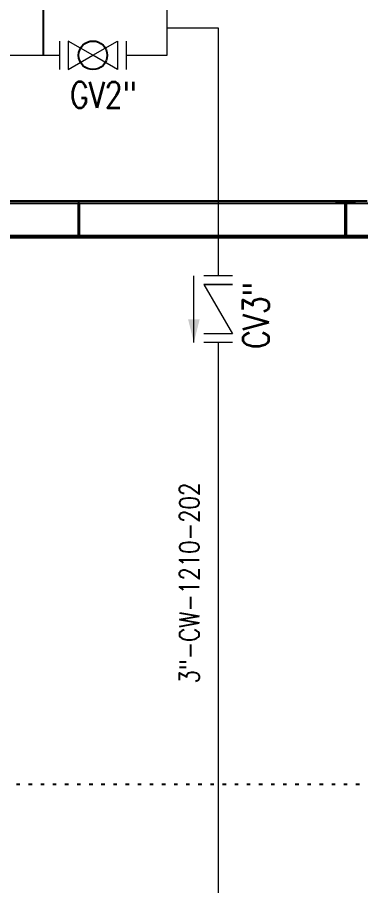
# Model space of a CAD drawing. Extents: x -29512 to 147477, y -5232 to 39709.
# Drawn here: x 140839.11 to 140849.02, y 9082.95 to 9107.97 of the extents above; entities that cross this region are included whole.
import ezdxf
from ezdxf.enums import TextEntityAlignment as Align

# ---------------------------------------------------------------- set-up
doc = ezdxf.new("R2010")
doc.units = 0
doc.linetypes.add('DOTTED', pattern=[0.25, 0, -0.25])
doc.layers.get('0').update_dxf_attribs({"linetype": 'CONTINUOUS'})
for name, color, linetype in [('DIMENSION', 3, 'CONTINUOUS'), ('HATCH', 4, 'CONTINUOUS'), ('S', 7, 'CONTINUOUS')]:
    doc.layers.add(name, color=color, linetype=linetype)
doc.layers.add('FITTING', color=7, linetype='CONTINUOUS', lineweight=13)
doc.layers.add('TAG', color=140, linetype='CONTINUOUS', lineweight=13)
doc.styles.add('Romans100', font='romans.shx', dxfattribs={"width": 0.8, "height": 200})
doc.styles.add('S25', font='SIMPLEX', dxfattribs={"width": 0.8, "height": 0.25})

msp = doc.modelspace()

# ---------------------------------------------------------------- linework, layer by layer
at = {"color": 6, "lineweight": 20}
for p, q in [((140843.4325, 9106.8782), (140843.4325, 9108.4535)), ((140843.4325, 9107.6659), (140844.9028, 9107.6659)), ((140844.9028, 9107.6659), (140844.9028, 9100.5226)), ((140837.5799, 9106.8782), (140840.3282, 9106.8782)), ((140842.2505, 9106.8782), (140843.4325, 9106.8782)), ((140844.9028, 9098.6003), (140844.9028, 9076.5537))]:
    msp.add_line(p, q, dxfattribs=at)
at = {"color": 30, "lineweight": 20}
msp.add_line((140844.9028, 9100.5226), (140844.9028, 9100.5261), dxfattribs=at)
at = {"layer": 'DIMENSION', "color": 7, "linetype": 'ByBlock', "ltscale": 0.5}
for p, q in [((140849.2016, 9102.6774), (140837.2112, 9102.6774)), ((140837.2112, 9102.6214), (140849.9472, 9102.6214)), ((140848.3159, 9102.6774), (140848.841, 9102.6774)), ((140837.2112, 9101.6832), (140849.9472, 9101.6832)), ((140837.2112, 9101.6272), (140849.9472, 9101.6272))]:
    msp.add_line(p, q, dxfattribs=at)
at = {"layer": 'DIMENSION', "color": 6}
for p, q in [((140840.8594, 9102.6214), (140840.8594, 9101.6832)), ((140840.8769, 9102.6774), (140840.8769, 9101.6272)), ((140840.8945, 9102.6214), (140840.8945, 9101.6832)), ((140848.3159, 9102.6774), (140848.3159, 9102.6214)), ((140848.3159, 9102.6774), (140848.841, 9102.6774)), ((140848.3159, 9102.6214), (140848.561, 9102.6214)), ((140848.561, 9102.6214), (140848.561, 9101.6832)), ((140848.5785, 9102.6774), (140848.5785, 9101.6272)), ((140848.596, 9102.6214), (140848.841, 9102.6214)), ((140848.596, 9102.6214), (140848.596, 9101.6832)), ((140848.841, 9102.6774), (140848.841, 9102.6214)), ((140840.6144, 9101.6832), (140840.6144, 9101.6272)), ((140840.6144, 9101.6832), (140840.8594, 9101.6832)), ((140840.6144, 9101.6272), (140841.1395, 9101.6272)), ((140840.8945, 9101.6832), (140841.1395, 9101.6832)), ((140841.1395, 9101.6832), (140841.1395, 9101.6272)), ((140848.3159, 9101.6832), (140848.3159, 9101.6272)), ((140848.3159, 9101.6832), (140848.561, 9101.6832)), ((140848.3159, 9101.6272), (140848.841, 9101.6272)), ((140848.596, 9101.6832), (140848.841, 9101.6832)), ((140848.841, 9101.6832), (140848.841, 9101.6272))]:
    msp.add_line(p, q, dxfattribs=at)
at = {"layer": 'FITTING', "lineweight": 20}
for p, q in [((140840.3282, 9107.2904), (140840.3282, 9106.4661)), ((140842.2505, 9107.2904), (140842.2505, 9106.4661)), ((140844.2031, 9098.6005), (140844.2031, 9100.5226)), ((140845.315, 9100.5226), (140844.4907, 9100.5226)), ((140845.315, 9098.6003), (140844.4907, 9098.6003))]:
    msp.add_line(p, q, dxfattribs=at)
for points in [[(140841.2893, 9106.8782), (140840.5755, 9107.2904), (140840.5755, 9106.4661)], [(140841.2893, 9106.8782), (140842.0032, 9107.2904), (140842.0032, 9106.4661)]]:
    msp.add_lwpolyline(points, close=True, dxfattribs=at)
msp.add_lwpolyline([(140844.4907, 9100.2753), (140845.315, 9100.2753), (140844.4907, 9100.2753), (140845.315, 9098.8476), (140844.4907, 9098.8476)], dxfattribs=at)
msp.add_solid([(140844.3717, 9099.2735), (140844.2031, 9098.6005), (140844.0349, 9099.2736)], dxfattribs=at)
at = {"layer": 'HATCH', "color": 7}
msp.add_line((140839.8618, 9106.8782), (140839.8618, 9110.2737), dxfattribs=at)
at = {"layer": 'HATCH', "color": 7, "linetype": 'DOTTED'}
msp.add_line((140799.882, 9085.8738), (140905.1961, 9085.8738), dxfattribs=at)
at = {"layer": 'HATCH', "color": 7}
msp.add_circle((140841.2893, 9106.8782), 0.4121, dxfattribs=at)

# ---------------------------------------------------------------- texts
at = {"layer": 'S', "color": 2, "style": 'S25', "width": 0.8}
msp.add_text('3"-CW-1210-202', height=0.5646, rotation=90, dxfattribs=at).set_placement((140844.3537, 9094.5627), align=Align.RIGHT)
at = {"layer": 'TAG', "color": 6, "lineweight": 20, "insert": (140841.5915, 9105.7377), "char_height": 0.75, "width": 7.302947, "attachment_point": 5, "style": 'Romans100'}
msp.add_mtext('{GV2"}', dxfattribs=at)
at = {"layer": 'TAG', "color": 6, "lineweight": 20, "insert": (140845.9958, 9099.3827), "char_height": 0.75, "width": 7.302947, "attachment_point": 5, "rotation": 90, "style": 'Romans100'}
msp.add_mtext('{CV3"}', dxfattribs=at)

doc.saveas('drawing.dxf')
